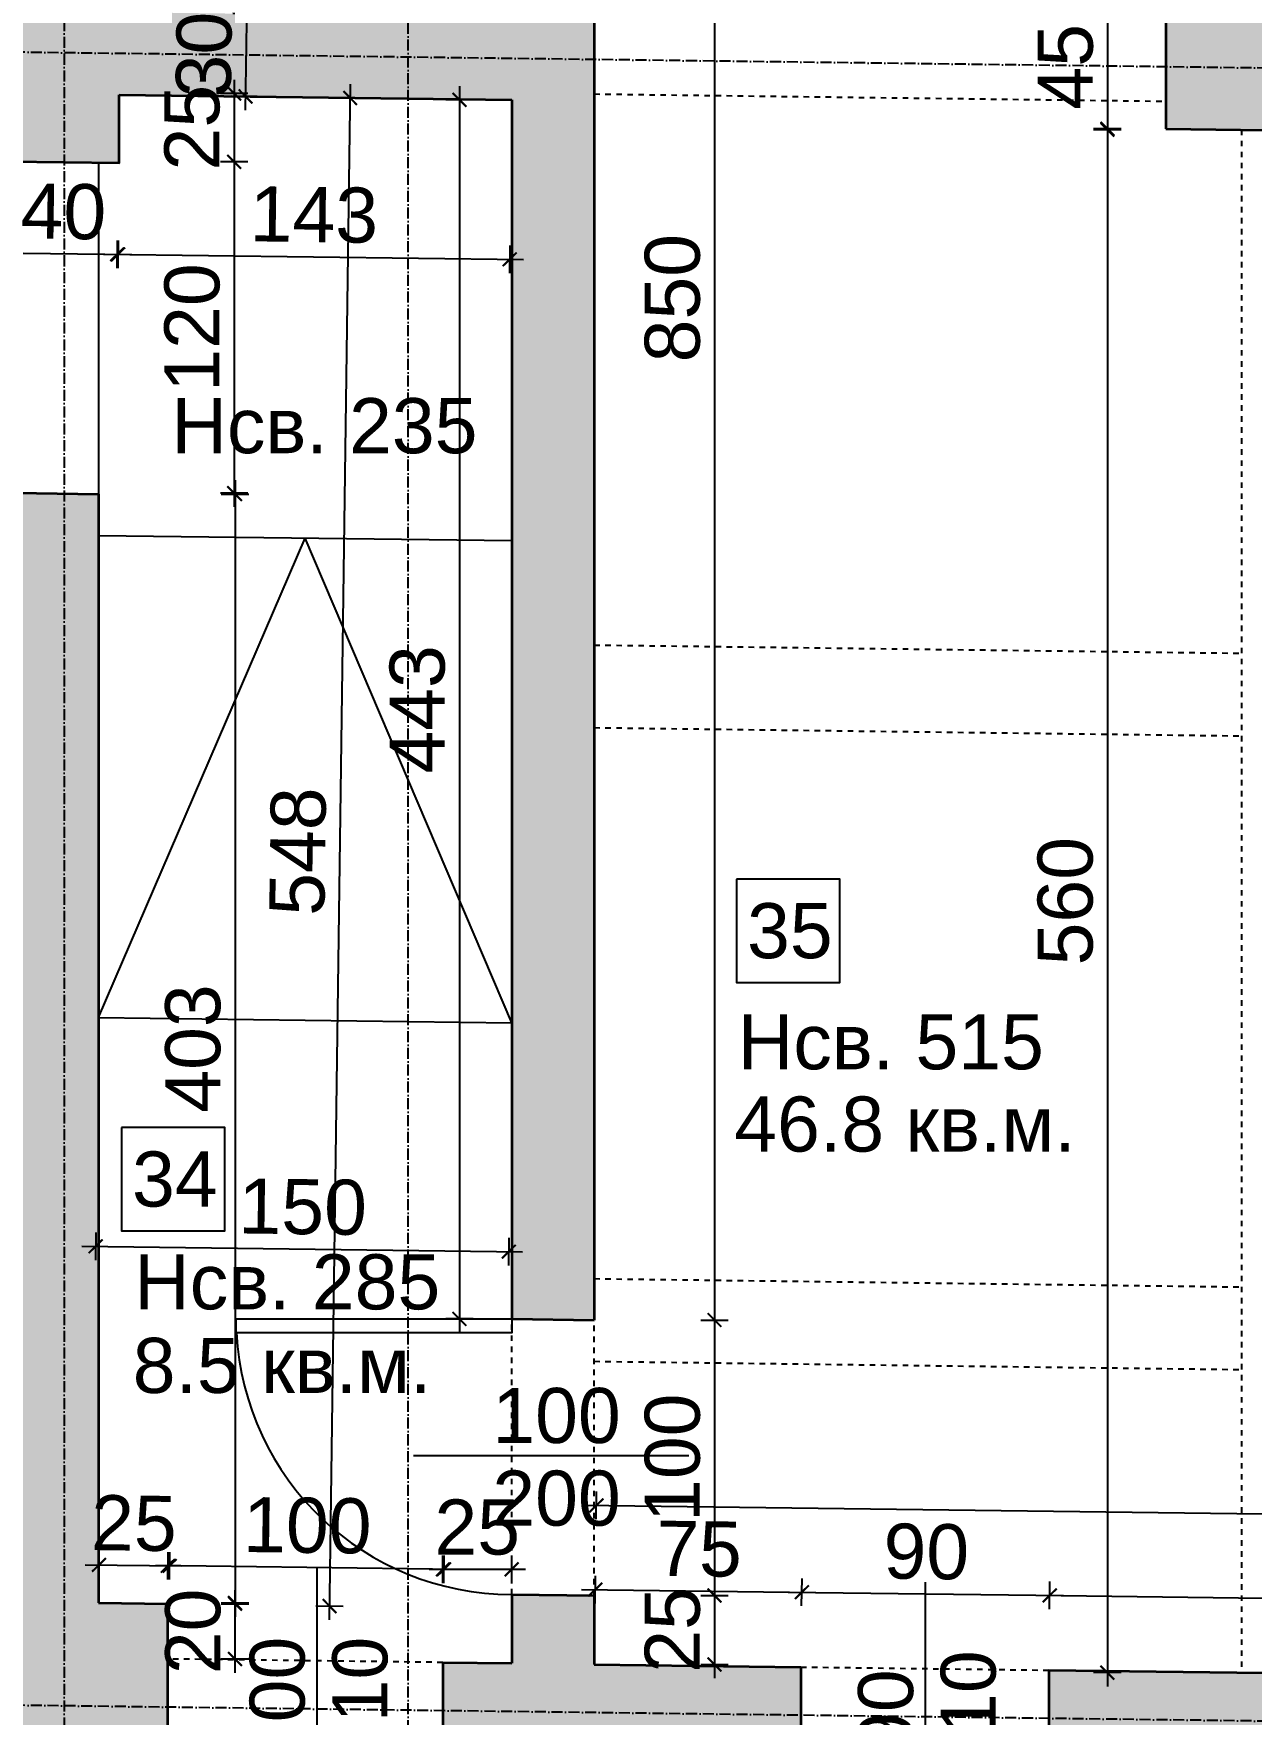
# Model space of a CAD drawing. Header units: inches. Extents: x -72385 to 39588, y -6525 to 66685.
# Drawn here: x -41136 to -40694, y 15764 to 16374 of the extents above; entities that cross this region are included whole.
import ezdxf

# ---------------------------------------------------------------- set-up
doc = ezdxf.new("R2010")
doc.units = ezdxf.units.IN
doc.header["$MEASUREMENT"] = 0
doc.linetypes.add('DashDot', pattern=[0.6, 0.4, -0.1, 0, -0.1])
doc.linetypes.add('Hidden', pattern=[0.4, 0.2, -0.2])
for name, color, linetype, lineweight in [('Врати', 251, 'Continuous', 25), ('Изгледни линии', 253, 'Continuous', 25), ('Линия на разрез', 252, 'DashDot', 25), ('Надписи Hсв', 252, 'Continuous', 25), ('Надписи врати', 252, 'Continuous', 25), ('Надписи коти вътрешни', 252, 'Continuous', 25), ('Надписи номера на пом.', 252, 'Continuous', 25), ('Надписи площ', 252, 'Continuous', 25), ('Оси', 252, 'DashDot', 25), ('Пунктир', 253, 'Hidden', 25), ('Разрезни линии', 7, 'Continuous', 35), ('Щрих стени', 254, 'Continuous', 25)]:
    doc.layers.add(name, color=color, linetype=linetype, lineweight=lineweight)
doc.styles.add('Arial Regular', font='arial.ttf')
doc.styles.get("Standard").update_dxf_attribs({"font": 'arial.ttf'})
doc.dimstyles.new('Annotative', dxfattribs={"dimscale": 0, "dimtxt": 20, "dimasz": 5, "dimexe": 5, "dimexo": 5, "dimgap": 5, "dimtad": 1, "dimdec": 0, "dimzin": 0, "dimdsep": 46, "dimtxsty": 'Standard', "dimblk": 'ARCHTICK', "dimcen": 5, "dimdle": 5, "dimadec": 0, "dimazin": 0, "dimtfac": 1, "dimtdec": 0, "dimtofl": 0, "dimtmove": 0, "dimatfit": 3, "dimldrblk": 'ARCHTICK', "dimfxl": 5, "dimfxlon": 1, "dimtolj": 1, "dimtzin": 0, "dimarcsym": 1})

# ---------------------------------------------------------------- blocks, each defined once
blk = doc.blocks.new('_ArchTick')
at = {"color": 0, "linetype": 'ByBlock', "const_width": 0.15}
blk.add_lwpolyline([(-0.5, -0.5), (0.5, 0.5)], dxfattribs=at)
blk = doc.blocks.new('*D1194')
at = {"layer": 'Defpoints', "color": 0, "ltscale": 50, "transparency": 16777216}
for p in [(-41144.84, 16327.96), (-41104.84, 16327.45), (-41105.26, 16294.28)]:
    blk.add_point(p, dxfattribs=at)
at = {"layer": 'Надписи коти вътрешни', "color": 0, "lineweight": -2, "ltscale": 50, "transparency": 16777216}
for p, q in [((-41145.2, 16299.78), (-41145.32, 16289.79)), ((-41105.2, 16299.28), (-41105.32, 16289.28)), ((-41150.26, 16294.85), (-41100.26, 16294.21))]:
    blk.add_line(p, q, dxfattribs=at)
at = {"layer": 'Надписи коти вътрешни', "color": 0, "lineweight": -2, "ltscale": 50, "transparency": 16777216, "xscale": 5, "yscale": 5, "zscale": 5}
for p, rotation in [((-41145.26, 16294.78), 179.2706286525463), ((-41105.26, 16294.28), 359.2706286525462)]:
    blk.add_blockref('_ArchTick', p, dxfattribs=dict(at, rotation=rotation))
at = {"layer": 'Надписи коти вътрешни', "color": 0, "ltscale": 50, "transparency": 16777216, "insert": (-41125.07, 16309.74), "char_height": 20, "attachment_point": 5, "rotation": 359.27063}
blk.add_mtext('\\A1;40', dxfattribs=at)
blk = doc.blocks.new('*D1195')
at = {"layer": 'Defpoints', "color": 0, "ltscale": 50, "transparency": 16777216}
for p in [(-41104.84, 16352.2), (-40962.34, 16350.38), (-40963.07, 16292.47)]:
    blk.add_point(p, dxfattribs=at)
at = {"layer": 'Надписи коти вътрешни', "color": 0, "lineweight": -2, "ltscale": 50, "transparency": 16777216}
for p, q in [((-41105.51, 16299.28), (-41105.64, 16289.28)), ((-40963.01, 16297.46), (-40963.14, 16287.47)), ((-41110.57, 16294.34), (-40958.08, 16292.4))]:
    blk.add_line(p, q, dxfattribs=at)
at = {"layer": 'Надписи коти вътрешни', "color": 0, "lineweight": -2, "ltscale": 50, "transparency": 16777216, "xscale": 5, "yscale": 5, "zscale": 5}
for p, rotation in [((-41105.57, 16294.28), 179.2706286525477), ((-40963.07, 16292.47), 359.2706286525477)]:
    blk.add_blockref('_ArchTick', p, dxfattribs=dict(at, rotation=rotation))
at = {"layer": 'Надписи коти вътрешни', "color": 0, "ltscale": 50, "transparency": 16777216, "insert": (-41034.13, 16308.59), "char_height": 20, "attachment_point": 5, "rotation": 359.27063}
blk.add_mtext('\\A1;143', dxfattribs=at)
blk = doc.blocks.new('*D8237')
at = {"layer": 'Defpoints', "color": 0, "ltscale": 50, "transparency": 16777216}
for p in [(-40932.34, 16757.53), (-40932.34, 15907.46), (-40888.7, 15907.46)]:
    blk.add_point(p, dxfattribs=at)
at = {"layer": 'Надписи коти вътрешни', "color": 0, "lineweight": -2, "ltscale": 50, "transparency": 16777216}
for p, q in [((-40888.7, 16762.53), (-40888.7, 15902.46)), ((-40893.7, 16757.53), (-40883.7, 16757.53)), ((-40893.7, 15907.46), (-40883.7, 15907.46))]:
    blk.add_line(p, q, dxfattribs=at)
at = {"layer": 'Надписи коти вътрешни', "color": 0, "lineweight": -2, "ltscale": 50, "transparency": 16777216, "xscale": 5, "yscale": 5, "zscale": 5}
for p, rotation in [((-40888.7, 16757.53), 90), ((-40888.7, 15907.46), 270)]:
    blk.add_blockref('_ArchTick', p, dxfattribs=dict(at, rotation=rotation))
at = {"layer": 'Надписи коти вътрешни', "color": 0, "ltscale": 50, "transparency": 16777216, "insert": (-40903.91, 16278.38), "char_height": 20, "attachment_point": 5, "rotation": 90}
blk.add_mtext('\\A1;850', dxfattribs=at)
blk = doc.blocks.new('*D4503')
at = {"layer": 'Defpoints', "color": 0, "ltscale": 50, "transparency": 16777216}
for p in [(-40932.34, 15907.46), (-40932.34, 15807.46), (-40888.7, 15807.46)]:
    blk.add_point(p, dxfattribs=at)
at = {"layer": 'Надписи коти вътрешни', "color": 0, "lineweight": -2, "ltscale": 50, "transparency": 16777216}
for p, q in [((-40888.7, 15912.46), (-40888.7, 15802.46)), ((-40893.7, 15907.46), (-40883.7, 15907.46)), ((-40893.7, 15807.46), (-40883.7, 15807.46))]:
    blk.add_line(p, q, dxfattribs=at)
at = {"layer": 'Надписи коти вътрешни', "color": 0, "lineweight": -2, "ltscale": 50, "transparency": 16777216, "xscale": 5, "yscale": 5, "zscale": 5}
for p, rotation in [((-40888.7, 15907.46), 90), ((-40888.7, 15807.46), 270)]:
    blk.add_blockref('_ArchTick', p, dxfattribs=dict(at, rotation=rotation))
at = {"layer": 'Надписи коти вътрешни', "color": 0, "ltscale": 50, "transparency": 16777216, "insert": (-40903.91, 15857.46), "char_height": 20, "attachment_point": 5, "rotation": 90}
blk.add_mtext('\\A1;100', dxfattribs=at)
blk = doc.blocks.new('*D1236')
at = {"layer": 'Defpoints', "color": 0, "ltscale": 50, "transparency": 16777216}
for p in [(-40932.34, 15807.46), (-40932.34, 15782.45), (-40888.7, 15782.45)]:
    blk.add_point(p, dxfattribs=at)
at = {"layer": 'Надписи коти вътрешни', "color": 0, "lineweight": -2, "ltscale": 50, "transparency": 16777216}
for p, q in [((-40888.7, 15812.46), (-40888.7, 15777.45)), ((-40893.7, 15807.46), (-40883.7, 15807.46)), ((-40893.7, 15782.45), (-40883.7, 15782.45))]:
    blk.add_line(p, q, dxfattribs=at)
at = {"layer": 'Надписи коти вътрешни', "color": 0, "lineweight": -2, "ltscale": 50, "transparency": 16777216, "xscale": 5, "yscale": 5, "zscale": 5}
for p, rotation in [((-40888.7, 15807.46), 90), ((-40888.7, 15782.45), 270)]:
    blk.add_blockref('_ArchTick', p, dxfattribs=dict(at, rotation=rotation))
at = {"layer": 'Надписи коти вътрешни', "color": 0, "ltscale": 50, "transparency": 16777216, "insert": (-40903.91, 15794.96), "char_height": 20, "attachment_point": 5, "rotation": 90}
blk.add_mtext('\\A1;25', dxfattribs=at)
blk = doc.blocks.new('*D1237')
at = {"layer": 'Defpoints', "color": 0, "ltscale": 50, "transparency": 16777216}
for p in [(-40856.99, 15808.66), (-40932.34, 15782.45), (-40857.34, 15781.5)]:
    blk.add_point(p, dxfattribs=at)
at = {"layer": 'Надписи коти вътрешни', "color": 0, "lineweight": -2, "ltscale": 50, "transparency": 16777216}
for p, q in [((-40932.06, 15804.61), (-40931.93, 15814.61)), ((-40936.99, 15809.68), (-40851.99, 15808.6)), ((-40857.06, 15803.66), (-40856.93, 15813.66))]:
    blk.add_line(p, q, dxfattribs=at)
at = {"layer": 'Надписи коти вътрешни', "color": 0, "lineweight": -2, "ltscale": 50, "transparency": 16777216, "xscale": 5, "yscale": 5, "zscale": 5}
for p, rotation in [((-40931.99, 15809.61), 179.2706286525491), ((-40856.99, 15808.66), 359.2706286525491)]:
    blk.add_blockref('_ArchTick', p, dxfattribs=dict(at, rotation=rotation))
at = {"layer": 'Надписи коти вътрешни', "color": 0, "ltscale": 50, "transparency": 16777216, "insert": (-40894.3, 15824.31), "char_height": 20, "attachment_point": 5, "rotation": 359.27063}
blk.add_mtext('\\A1;75', dxfattribs=at)
blk = doc.blocks.new('*D1238')
at = {"layer": 'Defpoints', "color": 0, "ltscale": 50, "transparency": 16777216}
for p in [(-40766.99, 15807.51), (-40857.34, 15781.5), (-40767.34, 15780.35)]:
    blk.add_point(p, dxfattribs=at)
at = {"layer": 'Надписи коти вътрешни', "color": 0, "lineweight": -2, "ltscale": 50, "transparency": 16777216}
for p, q in [((-40861.99, 15808.72), (-40761.99, 15807.45)), ((-40857.06, 15803.66), (-40856.93, 15813.66)), ((-40767.06, 15802.51), (-40766.93, 15812.51))]:
    blk.add_line(p, q, dxfattribs=at)
at = {"layer": 'Надписи коти вътрешни', "color": 0, "lineweight": -2, "ltscale": 50, "transparency": 16777216, "xscale": 5, "yscale": 5, "zscale": 5}
for p, rotation in [((-40856.99, 15808.66), 179.2706286525463), ((-40766.99, 15807.51), 359.2706286525462)]:
    blk.add_blockref('_ArchTick', p, dxfattribs=dict(at, rotation=rotation))
at = {"layer": 'Надписи коти вътрешни', "color": 0, "ltscale": 50, "transparency": 16777216, "insert": (-40811.8, 15823.3), "char_height": 20, "attachment_point": 5, "rotation": 359.27063}
blk.add_mtext('\\A1;90', dxfattribs=at)
blk = doc.blocks.new('*D1239')
at = {"layer": 'Defpoints', "color": 0, "ltscale": 50, "transparency": 16777216}
for p in [(-40451.99, 15803.5), (-40767.34, 15780.35), (-40452.34, 15776.34)]:
    blk.add_point(p, dxfattribs=at)
at = {"layer": 'Надписи коти вътрешни', "color": 0, "lineweight": -2, "ltscale": 50, "transparency": 16777216}
for p, q in [((-40767.06, 15802.51), (-40766.93, 15812.51)), ((-40452.06, 15798.5), (-40451.93, 15808.5)), ((-40771.99, 15807.58), (-40446.99, 15803.44))]:
    blk.add_line(p, q, dxfattribs=at)
at = {"layer": 'Надписи коти вътрешни', "color": 0, "lineweight": -2, "ltscale": 50, "transparency": 16777216, "xscale": 5, "yscale": 5, "zscale": 5}
for p, rotation in [((-40766.99, 15807.51), 179.2706286525475), ((-40451.99, 15803.5), 359.2706286525476)]:
    blk.add_blockref('_ArchTick', p, dxfattribs=dict(at, rotation=rotation))
at = {"layer": 'Надписи коти вътрешни', "color": 0, "ltscale": 50, "transparency": 16777216, "insert": (-40609.3, 15820.73), "char_height": 20, "attachment_point": 5, "rotation": 359.27063}
blk.add_mtext('\\A1;315', dxfattribs=at)
blk = doc.blocks.new('*D8239')
at = {"layer": 'Defpoints', "color": 0, "ltscale": 50, "transparency": 16777216}
for p in [(-40451.6, 15834.04), (-40932.34, 15782.45), (-40452.34, 15776.34)]:
    blk.add_point(p, dxfattribs=at)
at = {"layer": 'Надписи коти вътрешни', "color": 0, "lineweight": -2, "ltscale": 50, "transparency": 16777216}
for p, q in [((-40931.67, 15835.15), (-40931.54, 15845.15)), ((-40936.6, 15840.21), (-40446.6, 15833.97)), ((-40451.67, 15829.04), (-40451.54, 15839.04))]:
    blk.add_line(p, q, dxfattribs=at)
at = {"layer": 'Надписи коти вътрешни', "color": 0, "lineweight": -2, "ltscale": 50, "transparency": 16777216, "xscale": 5, "yscale": 5, "zscale": 5}
for p, rotation in [((-40931.6, 15840.15), 179.2706286525475), ((-40451.6, 15834.04), 359.2706286525475)]:
    blk.add_blockref('_ArchTick', p, dxfattribs=dict(at, rotation=rotation))
at = {"layer": 'Надписи коти вътрешни', "color": 0, "ltscale": 50, "transparency": 16777216, "insert": (-40609.66, 15851.26), "char_height": 20, "attachment_point": 5, "rotation": 359.27063}
blk.add_mtext('\\A1;480', dxfattribs=at)
blk = doc.blocks.new('*D1241')
at = {"layer": 'Defpoints', "color": 0, "ltscale": 50, "transparency": 16777216}
for p in [(-40724.84, 16384.86), (-40746.06, 16339.86), (-40724.84, 16339.86)]:
    blk.add_point(p, dxfattribs=at)
at = {"layer": 'Надписи коти вътрешни', "color": 0, "lineweight": -2, "ltscale": 50, "transparency": 16777216}
for p, q in [((-40746.06, 16389.86), (-40746.06, 16334.86)), ((-40741.06, 16384.86), (-40751.06, 16384.86)), ((-40741.06, 16339.86), (-40751.06, 16339.86))]:
    blk.add_line(p, q, dxfattribs=at)
at = {"layer": 'Надписи коти вътрешни', "color": 0, "lineweight": -2, "ltscale": 50, "transparency": 16777216, "xscale": 5, "yscale": 5, "zscale": 5}
for p, rotation in [((-40746.06, 16384.86), 90), ((-40746.06, 16339.86), 270)]:
    blk.add_blockref('_ArchTick', p, dxfattribs=dict(at, rotation=rotation))
at = {"layer": 'Надписи коти вътрешни', "color": 0, "ltscale": 50, "transparency": 16777216, "insert": (-40761.23, 16362.36), "char_height": 20, "attachment_point": 5, "rotation": 90}
blk.add_mtext('\\A1;45', dxfattribs=at)
blk = doc.blocks.new('*D1242')
at = {"layer": 'Defpoints', "color": 0, "ltscale": 50, "transparency": 16777216}
for p in [(-40697.34, 16339.51), (-40746.06, 15779.46), (-40697.34, 15779.46)]:
    blk.add_point(p, dxfattribs=at)
at = {"layer": 'Надписи коти вътрешни', "color": 0, "lineweight": -2, "ltscale": 50, "transparency": 16777216}
for p, q in [((-40741.06, 16339.51), (-40751.06, 16339.51)), ((-40746.06, 16344.51), (-40746.06, 15774.46)), ((-40741.06, 15779.46), (-40751.06, 15779.46))]:
    blk.add_line(p, q, dxfattribs=at)
at = {"layer": 'Надписи коти вътрешни', "color": 0, "lineweight": -2, "ltscale": 50, "transparency": 16777216, "xscale": 5, "yscale": 5, "zscale": 5}
for p, rotation in [((-40746.06, 16339.51), 90), ((-40746.06, 15779.46), 270)]:
    blk.add_blockref('_ArchTick', p, dxfattribs=dict(at, rotation=rotation))
at = {"layer": 'Надписи коти вътрешни', "color": 0, "ltscale": 50, "transparency": 16777216, "insert": (-40761.27, 16059.49), "char_height": 20, "attachment_point": 5, "rotation": 90}
blk.add_mtext('\\A1;560', dxfattribs=at)
blk = doc.blocks.new('*D1243')
at = {"layer": 'Defpoints', "color": 0, "ltscale": 50, "transparency": 16777216}
for p in [(-40962.34, 16350.38), (-40981.3, 15907.85), (-40962.34, 15907.85)]:
    blk.add_point(p, dxfattribs=at)
at = {"layer": 'Надписи коти вътрешни', "color": 0, "lineweight": -2, "ltscale": 50, "transparency": 16777216}
for p, q in [((-40981.3, 16355.38), (-40981.3, 15902.85)), ((-40976.3, 16350.38), (-40986.3, 16350.38)), ((-40976.3, 15907.85), (-40986.3, 15907.85))]:
    blk.add_line(p, q, dxfattribs=at)
at = {"layer": 'Надписи коти вътрешни', "color": 0, "lineweight": -2, "ltscale": 50, "transparency": 16777216, "xscale": 5, "yscale": 5, "zscale": 5}
for p, rotation in [((-40981.3, 16350.38), 90), ((-40981.3, 15907.85), 270)]:
    blk.add_blockref('_ArchTick', p, dxfattribs=dict(at, rotation=rotation))
at = {"layer": 'Надписи коти вътрешни', "color": 0, "ltscale": 50, "transparency": 16777216, "insert": (-40996.52, 16129.11), "char_height": 20, "attachment_point": 5, "rotation": 90}
blk.add_mtext('\\A1;443', dxfattribs=at)
blk = doc.blocks.new('*D4505')
at = {"layer": 'Defpoints', "color": 0, "ltscale": 50, "transparency": 16777216}
for p in [(-41087.34, 15804.43), (-41062.78, 15804.43), (-41087.34, 15784.42)]:
    blk.add_point(p, dxfattribs=at)
at = {"layer": 'Надписи коти вътрешни', "color": 0, "lineweight": -2, "ltscale": 50, "transparency": 16777216}
for p, q in [((-41062.78, 15779.42), (-41062.78, 15809.43)), ((-41067.78, 15804.43), (-41057.78, 15804.43)), ((-41067.78, 15784.42), (-41057.78, 15784.42))]:
    blk.add_line(p, q, dxfattribs=at)
at = {"layer": 'Надписи коти вътрешни', "color": 0, "lineweight": -2, "ltscale": 50, "transparency": 16777216, "xscale": 5, "yscale": 5, "zscale": 5}
for p, rotation in [((-41062.78, 15804.43), 90), ((-41062.78, 15784.42), 270)]:
    blk.add_blockref('_ArchTick', p, dxfattribs=dict(at, rotation=rotation))
at = {"layer": 'Надписи коти вътрешни', "color": 0, "ltscale": 50, "transparency": 16777216, "insert": (-41077.99, 15794.43), "char_height": 20, "attachment_point": 5, "rotation": 90}
blk.add_mtext('\\A1;20', dxfattribs=at)
blk = doc.blocks.new('*D1244')
at = {"layer": 'Defpoints', "color": 0, "ltscale": 50, "transparency": 16777216}
for p in [(-41112.34, 16207.28), (-41112.34, 15804.75), (-41062.78, 15804.75)]:
    blk.add_point(p, dxfattribs=at)
at = {"layer": 'Надписи коти вътрешни', "color": 0, "lineweight": -2, "ltscale": 50, "transparency": 16777216}
for p, q in [((-41062.78, 16212.28), (-41062.78, 15799.75)), ((-41067.78, 16207.28), (-41057.78, 16207.28)), ((-41067.78, 15804.75), (-41057.78, 15804.75))]:
    blk.add_line(p, q, dxfattribs=at)
at = {"layer": 'Надписи коти вътрешни', "color": 0, "lineweight": -2, "ltscale": 50, "transparency": 16777216, "xscale": 5, "yscale": 5, "zscale": 5}
for p, rotation in [((-41062.78, 16207.28), 90), ((-41062.78, 15804.75), 270)]:
    blk.add_blockref('_ArchTick', p, dxfattribs=dict(at, rotation=rotation))
at = {"layer": 'Надписи коти вътрешни', "color": 0, "ltscale": 50, "transparency": 16777216, "insert": (-41078, 16006.01), "char_height": 20, "attachment_point": 5, "rotation": 90}
blk.add_mtext('\\A1;403', dxfattribs=at)
blk = doc.blocks.new('*D1245')
at = {"layer": 'Defpoints', "color": 0, "ltscale": 50, "transparency": 16777216}
for p in [(-41026.29, 16352.64), (-41063.1, 16327.9), (-41026.29, 16327.9)]:
    blk.add_point(p, dxfattribs=at)
at = {"layer": 'Надписи коти вътрешни', "color": 0, "lineweight": -2, "ltscale": 50, "transparency": 16777216}
for p, q in [((-41063.1, 16357.64), (-41063.1, 16322.9)), ((-41058.1, 16352.64), (-41068.1, 16352.64)), ((-41058.1, 16327.9), (-41068.1, 16327.9))]:
    blk.add_line(p, q, dxfattribs=at)
at = {"layer": 'Надписи коти вътрешни', "color": 0, "lineweight": -2, "ltscale": 50, "transparency": 16777216, "xscale": 5, "yscale": 5, "zscale": 5}
for p, rotation in [((-41063.1, 16352.64), 90), ((-41063.1, 16327.9), 270)]:
    blk.add_blockref('_ArchTick', p, dxfattribs=dict(at, rotation=rotation))
at = {"layer": 'Надписи коти вътрешни', "color": 0, "ltscale": 50, "transparency": 16777216, "insert": (-41078.31, 16340.27), "char_height": 20, "attachment_point": 5, "rotation": 90}
blk.add_mtext('\\A1;25', dxfattribs=at)
blk = doc.blocks.new('*D1246')
at = {"layer": 'Defpoints', "color": 0, "ltscale": 50, "transparency": 16777216}
for p in [(-41023.79, 16327.86), (-41063.1, 16207.6), (-41023.79, 16207.6)]:
    blk.add_point(p, dxfattribs=at)
at = {"layer": 'Надписи коти вътрешни', "color": 0, "lineweight": -2, "ltscale": 50, "transparency": 16777216}
for p, q in [((-41063.1, 16332.86), (-41063.1, 16202.6)), ((-41058.1, 16327.86), (-41068.1, 16327.86)), ((-41058.1, 16207.6), (-41068.1, 16207.6))]:
    blk.add_line(p, q, dxfattribs=at)
at = {"layer": 'Надписи коти вътрешни', "color": 0, "lineweight": -2, "ltscale": 50, "transparency": 16777216, "xscale": 5, "yscale": 5, "zscale": 5}
for p, rotation in [((-41063.1, 16327.86), 90), ((-41063.1, 16207.6), 270)]:
    blk.add_blockref('_ArchTick', p, dxfattribs=dict(at, rotation=rotation))
at = {"layer": 'Надписи коти вътрешни', "color": 0, "ltscale": 50, "transparency": 16777216, "insert": (-41078.31, 16267.73), "char_height": 20, "attachment_point": 5, "rotation": 90}
blk.add_mtext('\\A1;120', dxfattribs=at)
blk = doc.blocks.new('*D4506')
at = {"layer": 'Defpoints', "color": 0, "ltscale": 50, "transparency": 16777216}
for p in [(-41104.84, 16352.2), (-41020.96, 16351.05), (-41112.34, 15804.75)]:
    blk.add_point(p, dxfattribs=at)
at = {"layer": 'Надписи коти вътрешни', "color": 0, "lineweight": -2, "ltscale": 50, "transparency": 16777216}
for p, q in [((-41028.53, 15798.6), (-41020.89, 16356.05)), ((-41025.96, 16351.12), (-41015.96, 16350.98)), ((-41033.46, 15803.67), (-41023.46, 15803.53))]:
    blk.add_line(p, q, dxfattribs=at)
at = {"layer": 'Надписи коти вътрешни', "color": 0, "lineweight": -2, "ltscale": 50, "transparency": 16777216, "xscale": 5, "yscale": 5, "zscale": 5}
for p, rotation in [((-41020.96, 16351.05), 89.21510212733013), ((-41028.46, 15803.6), 269.2151021273302)]:
    blk.add_blockref('_ArchTick', p, dxfattribs=dict(at, rotation=rotation))
at = {"layer": 'Надписи коти вътрешни', "color": 0, "ltscale": 50, "transparency": 16777216, "insert": (-41039.92, 16077.53), "char_height": 20, "attachment_point": 5, "rotation": 89.2151}
blk.add_mtext('\\A1;548', dxfattribs=at)
blk = doc.blocks.new('*D1247')
at = {"layer": 'Defpoints', "color": 0, "ltscale": 50, "transparency": 16777216}
for p in [(-41087.16, 15818.24), (-41112.34, 15804.75), (-41087.34, 15804.43)]:
    blk.add_point(p, dxfattribs=at)
at = {"layer": 'Надписи коти вътрешни', "color": 0, "lineweight": -2, "ltscale": 50, "transparency": 16777216}
for p, q in [((-41112.23, 15813.56), (-41112.1, 15823.56)), ((-41087.23, 15813.24), (-41087.1, 15823.24)), ((-41117.16, 15818.62), (-41082.16, 15818.18))]:
    blk.add_line(p, q, dxfattribs=at)
at = {"layer": 'Надписи коти вътрешни', "color": 0, "lineweight": -2, "ltscale": 50, "transparency": 16777216, "xscale": 5, "yscale": 5, "zscale": 5}
for p, rotation in [((-41112.16, 15818.56), 179.2706286525548), ((-41087.16, 15818.24), 359.2706286525548)]:
    blk.add_blockref('_ArchTick', p, dxfattribs=dict(at, rotation=rotation))
at = {"layer": 'Надписи коти вътрешни', "color": 0, "ltscale": 50, "transparency": 16777216, "insert": (-41099.47, 15833.61), "char_height": 20, "attachment_point": 5, "rotation": 359.27063}
blk.add_mtext('\\A1;25', dxfattribs=at)
blk = doc.blocks.new('*D3569')
at = {"layer": 'Defpoints', "color": 0, "ltscale": 50, "transparency": 16777216}
for p in [(-41086.53, 15818.23), (-41086.96, 15784.42), (-40987.34, 15783.15)]:
    blk.add_point(p, dxfattribs=at)
at = {"layer": 'Надписи коти вътрешни', "color": 0, "lineweight": -2, "ltscale": 50, "transparency": 16777216}
for p, q in [((-41086.59, 15813.23), (-41086.46, 15823.23)), ((-40986.97, 15811.96), (-40986.84, 15821.96)), ((-40981.91, 15816.9), (-41091.52, 15818.3))]:
    blk.add_line(p, q, dxfattribs=at)
at = {"layer": 'Надписи коти вътрешни', "color": 0, "lineweight": -2, "ltscale": 50, "transparency": 16777216, "xscale": 5, "yscale": 5, "zscale": 5}
for p, rotation in [((-41086.53, 15818.23), 179.2706286525504), ((-40986.91, 15816.96), 359.2706286525504)]:
    blk.add_blockref('_ArchTick', p, dxfattribs=dict(at, rotation=rotation))
at = {"layer": 'Надписи коти вътрешни', "color": 0, "ltscale": 50, "transparency": 16777216, "insert": (-41036.52, 15832.81), "char_height": 20, "attachment_point": 5, "rotation": 359.27063}
blk.add_mtext('\\A1;100', dxfattribs=at)
blk = doc.blocks.new('*D1248')
at = {"layer": 'Defpoints', "color": 0, "ltscale": 50, "transparency": 16777216}
for p in [(-40962.34, 15816.96), (-40987.34, 15783.15), (-40962.34, 15782.84)]:
    blk.add_point(p, dxfattribs=at)
at = {"layer": 'Надписи коти вътрешни', "color": 0, "lineweight": -2, "ltscale": 50, "transparency": 16777216}
for p, q in [((-40987.34, 15811.96), (-40987.34, 15821.96)), ((-40962.34, 15811.96), (-40962.34, 15821.96)), ((-40992.34, 15816.96), (-40957.34, 15816.96))]:
    blk.add_line(p, q, dxfattribs=at)
at = {"layer": 'Надписи коти вътрешни', "color": 0, "lineweight": -2, "ltscale": 50, "transparency": 16777216, "xscale": 5, "yscale": 5, "zscale": 5, "rotation": 180}
blk.add_blockref('_ArchTick', (-40987.34, 15816.96), dxfattribs=at)
at = {"layer": 'Надписи коти вътрешни', "color": 0, "lineweight": -2, "ltscale": 50, "transparency": 16777216, "xscale": 5, "yscale": 5, "zscale": 5}
blk.add_blockref('_ArchTick', (-40962.34, 15816.96), dxfattribs=at)
at = {"layer": 'Надписи коти вътрешни', "color": 0, "ltscale": 50, "transparency": 16777216, "insert": (-40974.84, 15832.17), "char_height": 20, "attachment_point": 5}
blk.add_mtext('\\A1;25', dxfattribs=at)
blk = doc.blocks.new('*D4507')
at = {"layer": 'Defpoints', "color": 0, "ltscale": 50, "transparency": 16777216}
for p in [(-41112.34, 16017.26), (-40962.34, 16015.35), (-40963.39, 15932.29)]:
    blk.add_point(p, dxfattribs=at)
at = {"layer": 'Надписи коти вътрешни', "color": 0, "lineweight": -2, "ltscale": 50, "transparency": 16777216}
for p, q in [((-41113.33, 15939.2), (-41113.46, 15929.2)), ((-40963.33, 15937.29), (-40963.46, 15927.29)), ((-41118.39, 15934.26), (-40958.4, 15932.23))]:
    blk.add_line(p, q, dxfattribs=at)
at = {"layer": 'Надписи коти вътрешни', "color": 0, "lineweight": -2, "ltscale": 50, "transparency": 16777216, "xscale": 5, "yscale": 5, "zscale": 5}
for p, rotation in [((-41113.39, 15934.2), 179.2706286525554), ((-40963.39, 15932.29), 359.2706286525554)]:
    blk.add_blockref('_ArchTick', p, dxfattribs=dict(at, rotation=rotation))
at = {"layer": 'Надписи коти вътрешни', "color": 0, "ltscale": 50, "transparency": 16777216, "insert": (-41038.2, 15948.46), "char_height": 20, "attachment_point": 5, "rotation": 359.27063}
blk.add_mtext('\\A1;150', dxfattribs=at)
blk = doc.blocks.new('*D7752')
at = {"layer": 'Defpoints', "color": 0, "ltscale": 10, "transparency": 16777216}
for p in [(-41049.41, 16381.49), (-41058.98, 16351.61), (-41049.79, 16351.5)]:
    blk.add_point(p, dxfattribs=at)
at = {"layer": 'Надписи коти вътрешни', "color": 0, "lineweight": -2, "ltscale": 10, "transparency": 16777216}
for p, q in [((-41054.41, 16381.56), (-41063.6, 16381.67)), ((-41058.54, 16386.61), (-41059.05, 16346.61)), ((-41054.79, 16351.56), (-41063.98, 16351.68))]:
    blk.add_line(p, q, dxfattribs=at)
at = {"layer": 'Надписи коти вътрешни', "color": 0, "lineweight": -2, "ltscale": 10, "transparency": 16777216, "xscale": 5, "yscale": 5, "zscale": 5}
for p, rotation in [((-41058.6, 16381.61), 89.27062865254923), ((-41058.98, 16351.61), 269.2706286525492)]:
    blk.add_blockref('_ArchTick', p, dxfattribs=dict(at, rotation=rotation))
at = {"layer": 'Надписи коти вътрешни', "color": 0, "ltscale": 10, "transparency": 16777216, "insert": (-41074.01, 16366.8), "char_height": 20, "attachment_point": 5, "rotation": 89.27063}
blk.add_mtext('\\A1;30', dxfattribs=at)

msp = doc.modelspace()

# ---------------------------------------------------------------- hatches: boundary and pattern name
at = {"layer": 'Щрих стени', "ltscale": 10}
h = msp.add_hatch(color=256, dxfattribs=at)
h.dxf.hatch_style = 1
h.paths.add_polyline_path([(-42607.34, 17003.88), (-42642.34, 17004.32), (-42642.34, 16969.32), (-42607.34, 16968.87)])
h.paths.add_polyline_path([(-42307.34, 17000.06), (-42342.34, 17000.5), (-42342.34, 16930.5), (-42307.34, 16930.05)])
h.paths.add_polyline_path([(-42007.34, 16996.24), (-42042.34, 16996.68), (-42042.34, 16961.68), (-42007.34, 16961.23)])
h.paths.add_polyline_path([(-41669.84, 16389.39), (-41704.84, 16389.84), (-41704.84, 16414.84), (-41724.84, 16415.09), (-41724.84, 16485.1), (-41739.84, 16485.29), (-41739.84, 16415.28), (-41744.84, 16415.35), (-41769.84, 16415.67), (-41769.84, 16390.66), (-42304.84, 16397.48), (-42304.84, 16422.48), (-42344.84, 16422.99), (-42344.84, 16397.98), (-42534.84, 16400.4), (-42534.84, 16370.4), (-42344.84, 16367.98), (-42344.84, 16342.98), (-42304.84, 16342.47), (-42304.84, 16367.47), (-41744.84, 16360.34), (-41744.84, 16335.34), (-41704.84, 16334.83), (-41704.84, 16359.83), (-41669.84, 16359.39)])
h.paths.add_polyline_path([(-41707.34, 16992.42), (-41742.34, 16992.86), (-41742.34, 16922.86), (-41739.84, 16922.83), (-41739.84, 16575.3), (-41724.84, 16575.11), (-41724.84, 16922.63), (-41707.34, 16922.41)])
h.paths.add_polyline_path([(-41407.34, 16988.6), (-41442.34, 16989.04), (-41442.34, 16954.04), (-41407.34, 16953.6)])
h.paths.add_polyline_path([(-41112.34, 16949.84), (-40882.34, 16946.91), (-40882.34, 16966.91), (-40907.34, 16967.23), (-40907.34, 16982.23), (-41142.34, 16985.22), (-41142.34, 16407.93), (-41144.84, 16407.96), (-41144.84, 16382.71), (-41579.84, 16388.25), (-41579.84, 16358.24), (-41144.84, 16352.71), (-41144.84, 16327.96), (-41104.84, 16327.45), (-41104.84, 16352.2), (-40962.34, 16350.38), (-40962.34, 15907.85), (-40932.34, 15907.46), (-40932.34, 16757.53), (-40917.34, 16757.34), (-40917.34, 16787.34), (-40962.34, 16787.92), (-40962.34, 16380.38), (-41104.84, 16382.2), (-41104.84, 16407.46), (-41112.34, 16407.55), (-41112.34, 16759.82), (-41102.34, 16759.7), (-41102.34, 16789.7), (-41112.34, 16789.83)])
h.paths.add_polyline_path([(-40222.34, 16973.51), (-40717.34, 16979.81), (-40717.34, 16964.81), (-40742.34, 16965.13), (-40742.34, 16945.13), (-40692.34, 16944.49), (-40692.34, 16939.49), (-40662.34, 16939.11), (-40662.34, 16944.11), (-40257.34, 16938.96), (-40257.34, 16638.93), (-40222.34, 16638.49)])
h.paths.add_polyline_path([(-40662.34, 16809.1), (-40692.34, 16809.48), (-40692.34, 16784.48), (-40817.34, 16786.07), (-40817.34, 16756.07), (-40452.34, 16751.42), (-40452.34, 15916.35), (-40422.34, 15915.97), (-40422.34, 16781.04), (-40662.34, 16784.1)])
h.paths.add_polyline_path([(-40634.84, 16383.72), (-40724.84, 16384.86), (-40724.84, 16339.86), (-40634.84, 16338.71)], flags=17)
h.paths.add_polyline_path([(-40857.34, 15781.5), (-40932.34, 15782.45), (-40932.34, 15807.46), (-40962.34, 15807.84), (-40962.34, 15782.84), (-40987.34, 15783.15), (-40987.34, 15753.15), (-40857.34, 15751.5)])
h.paths.add_polyline_path([(-40222.34, 16498.47), (-40257.34, 16498.92), (-40257.34, 15773.86), (-40422.34, 15775.96), (-40422.34, 15815.96), (-40452.34, 15816.35), (-40452.34, 15776.34), (-40767.34, 15780.35), (-40767.34, 15750.35), (-40207.34, 15743.22), (-40207.34, 15763.22), (-40222.34, 15763.41)])
h = msp.add_hatch(color=256, dxfattribs=at)
h.dxf.hatch_style = 1
h.paths.add_polyline_path([(-41112.34, 16207.28), (-41142.34, 16207.66), (-41142.34, 16192.66), (-42089.84, 16204.72), (-42089.84, 16174.72), (-41739.84, 16170.26), (-41739.84, 15815.24), (-41744.84, 15815.3), (-41744.84, 15770.3), (-41769.84, 15770.61), (-41769.84, 15735.61), (-41744.84, 15735.29), (-41739.84, 15735.23), (-41739.84, 15227.69), (-41742.34, 15227.72), (-41742.34, 15157.71), (-41707.34, 15157.27), (-41707.34, 15227.27), (-41709.84, 15227.31), (-41709.84, 15734.85), (-41704.84, 15734.78), (-41704.84, 15814.79), (-41709.84, 15814.85), (-41709.84, 16169.88), (-41142.34, 16162.66), (-41142.34, 16105.15), (-41197.34, 16105.85), (-41197.34, 16025.85), (-41142.34, 16025.15), (-41142.34, 15807.63), (-41144.84, 15807.66), (-41144.84, 15727.65), (-41142.34, 15727.62), (-41142.34, 15680.12), (-41112.34, 15679.74), (-41112.34, 15754.74), (-41087.34, 15754.42), (-41087.34, 15804.43), (-41112.34, 15804.75)])
h.paths.add_polyline_path([(-42304.84, 15822.43), (-42309.84, 15822.49), (-42309.84, 16177.52), (-42179.84, 16175.87), (-42179.84, 16205.87), (-42339.84, 16207.91), (-42339.84, 16177.9), (-43379.84, 16191.14), (-43379.84, 16161.14), (-42339.84, 16147.9), (-42339.84, 15822.87), (-42344.84, 15822.94), (-42344.84, 15742.93), (-42339.84, 15742.87), (-42339.84, 15235.33), (-42342.34, 15235.36), (-42342.34, 15165.35), (-42307.34, 15164.91), (-42307.34, 15234.91), (-42309.84, 15234.94), (-42309.84, 15742.49), (-42304.84, 15742.42)])
h.paths.add_polyline_path([(-42904.84, 15830.07), (-42944.84, 15830.58), (-42944.84, 15785.57), (-42969.84, 15785.89), (-42969.84, 15750.89), (-42944.84, 15750.57), (-42944.84, 15750.57), (-42904.84, 15750.06)], flags=17)
h.paths.add_polyline_path([(-43207.34, 15211.37), (-43242.34, 15211.81), (-43242.34, 15176.81), (-43207.34, 15176.36)], flags=17)
h.paths.add_polyline_path([(-42907.34, 15242.55), (-42942.34, 15243), (-42942.34, 15172.99), (-42907.34, 15172.55)], flags=17)
h.paths.add_polyline_path([(-42607.34, 15203.73), (-42642.34, 15204.17), (-42642.34, 15169.17), (-42607.34, 15168.73)], flags=17)
h.paths.add_polyline_path([(-42007.34, 15196.09), (-42042.34, 15196.54), (-42042.34, 15161.53), (-42007.34, 15161.09)], flags=17)
h.paths.add_polyline_path([(-41407.34, 15188.45), (-41442.34, 15188.9), (-41442.34, 15153.9), (-41407.34, 15153.45)])

# ---------------------------------------------------------------- linework, layer by layer
at = {"layer": 'Врати', "ltscale": 50}
msp.add_lwpolyline([(-40962.34, 15907.85), (-40962.34, 15902.85), (-41062.34, 15902.85), (-41062.34, 15907.85)], close=True, dxfattribs=at)
msp.add_arc((-40962.34, 15907.85), 100, 182.86598, 270, dxfattribs=at)
at = {"layer": 'Изгледни линии', "ltscale": 50}
for p, q in [((-41112.34, 16327.54), (-41112.34, 16207.28)), ((-41112.34, 16192.28), (-40962.34, 16190.37)), ((-41112.34, 16017.26), (-41037.34, 16191.32)), ((-40962.34, 16015.35), (-41037.34, 16191.32)), ((-41112.34, 16017.26), (-40962.34, 16015.35))]:
    msp.add_line(p, q, dxfattribs=at)
at = {"layer": 'Линия на разрез', "ltscale": 10}
msp.add_line((-40999.92, 15148.26), (-40999.92, 17115.76), dxfattribs=at)
at = {"layer": 'Надписи врати', "ltscale": 50}
for p, q in [((-40998.02, 15858.29), (-40898.02, 15858.29)), ((-41032.96, 15717.21), (-41032.96, 15817.21)), ((-40812.08, 15712.3), (-40812.08, 15812.3))]:
    msp.add_line(p, q, dxfattribs=at)
at = {"layer": 'Надписи номера на пом.', "ltscale": 50}
for points in [[(-40880.74, 16067.46), (-40880.74, 16029.96), (-40843.24, 16029.96), (-40843.24, 16067.46)], [(-41104.03, 15977.32), (-41104.03, 15939.82), (-41066.53, 15939.82), (-41066.53, 15977.32)]]:
    msp.add_lwpolyline(points, close=True, dxfattribs=at)
at = {"layer": 'Оси', "ltscale": 10}
for p, q in [((-41124.84, 17367.53), (-41124.84, 14767.32)), ((-39839.84, 16351.09), (-52699.84, 16514.81))]:
    msp.add_line(p, q, dxfattribs=at)
msp.add_lwpolyline([(-39839.84, 15751.04), (-51384.84, 15898.02), (-51384.84, 16028.03), (-52699.84, 16044.77)], dxfattribs=at)
at = {"layer": 'Пунктир', "ltscale": 10}
for p, q in [((-40932.34, 16352.5), (-40724.84, 16349.86)), ((-40697.34, 16339.51), (-40697.34, 15779.46)), ((-40932.34, 16152.48), (-40697.34, 16149.49)), ((-40932.34, 16122.48), (-40697.34, 16119.49)), ((-40932.34, 15922.47), (-40697.34, 15919.47)), ((-40962.34, 15807.84), (-40962.34, 15907.85)), ((-40932.34, 15807.46), (-40932.34, 15907.45)), ((-40932.34, 15892.46), (-40697.34, 15889.47)), ((-40987.34, 15783.15), (-41086.96, 15784.42)), ((-40857.34, 15781.5), (-40767.34, 15780.35))]:
    msp.add_line(p, q, dxfattribs=at)
at = {"layer": 'Разрезни линии', "ltscale": 50}
for p, q in [((-40932.34, 16757.53), (-40932.34, 15907.46)), ((-40724.84, 16384.86), (-40724.84, 16339.86)), ((-41104.84, 16352.2), (-40962.34, 16350.38)), ((-40962.34, 16350.38), (-40962.34, 15907.85)), ((-40724.84, 16339.86), (-40634.84, 16338.71)), ((-41142.34, 16207.66), (-41112.34, 16207.28)), ((-41112.34, 16207.28), (-41112.34, 15804.75)), ((-40962.34, 15907.85), (-40932.34, 15907.46)), ((-41112.34, 15804.75), (-41087.34, 15804.43)), ((-41087.34, 15804.43), (-41087.34, 15754.42)), ((-40962.34, 15807.84), (-40932.34, 15807.46)), ((-40962.34, 15807.84), (-40962.34, 15782.84)), ((-40932.34, 15807.46), (-40932.34, 15782.45)), ((-40987.34, 15783.15), (-40962.34, 15782.84)), ((-40987.34, 15783.15), (-40987.34, 15753.15)), ((-40932.34, 15782.45), (-40857.34, 15781.5)), ((-40857.34, 15781.5), (-40857.34, 15751.5)), ((-40767.34, 15780.35), (-40767.34, 15750.35)), ((-40767.34, 15780.35), (-40452.34, 15776.34))]:
    msp.add_line(p, q, dxfattribs=at)
msp.add_lwpolyline([(-41144.84, 16352.71), (-41144.84, 16327.96), (-41104.84, 16327.45), (-41104.84, 16352.2)], dxfattribs=at)

# ---------------------------------------------------------------- texts
at = {"layer": 'Надписи Hсв', "ltscale": 100, "char_height": 20, "width": 180.4891, "attachment_point": 1, "style": 'Arial Regular'}
for s, insert in [('\\pxt8;Hсв. 235', (-41085.88, 16242.09)), ('\\pxt8;Hсв. 515', (-40880.25, 16018.45)), ('\\pxt8;Hсв. 285', (-41099.39, 15931.31))]:
    msp.add_mtext(s, dxfattribs=dict(at, insert=insert))
at = {"layer": 'Надписи врати', "ltscale": 100, "char_height": 20, "width": 180.4891, "attachment_point": 1, "style": 'Arial Regular'}
for s, insert in [('100', (-40969.36, 15882.8)), ('200', (-40969.36, 15852.8))]:
    msp.add_mtext(s, dxfattribs=dict(at, insert=insert))
at = {"layer": 'Надписи врати', "ltscale": 100, "char_height": 20, "width": 180.4891, "attachment_point": 1, "rotation": 90, "style": 'Arial Regular'}
for s, insert in [('100', (-41057.48, 15745.88)), ('210', (-41027.48, 15745.88)), ('210', (-40806.6, 15740.96)), ('90', (-40836.6, 15749.58))]:
    msp.add_mtext(s, dxfattribs=dict(at, insert=insert))
at = {"layer": 'Надписи номера на пом.', "ltscale": 100, "char_height": 20, "width": 180.4891, "attachment_point": 1, "style": 'Arial Regular'}
for s, insert in [('\\pxqc;35', (-40951.59, 16058.78)), ('\\pxqc;34', (-41174.88, 15968.63))]:
    msp.add_mtext(s, dxfattribs=dict(at, insert=insert))
at = {"layer": 'Надписи площ', "ltscale": 100, "char_height": 20, "width": 180.4891, "attachment_point": 1, "style": 'Arial Regular'}
for s, insert in [('46.8 кв.м.', (-40881.52, 15988.59)), ('8.5 кв.м.', (-41099.92, 15900.98))]:
    msp.add_mtext(s, dxfattribs=dict(at, insert=insert))

# ---------------------------------------------------------------- dimensions: what is measured, and where the dimension line sits
at = {"layer": 'Надписи коти вътрешни', "ltscale": 50}
for base, p1, p2, angle, picture, middle, dimtype in [((-40888.7, 15907.46), (-40932.34, 16757.53), (-40932.34, 15907.46), 90, '*D8237', (-40888.7, 16278.38), 128), ((-41063.1, 16327.9), (-41026.29, 16352.64), (-41026.29, 16327.9), 90, '*D1245', (-41063.1, 16340.27), 128), ((-40451.6, 15834.04), (-40932.34, 15782.45), (-40452.34, 15776.34), 359.27063, '*D8239', (-40609.85, 15836.05), 129), ((-41087.16, 15818.24), (-41112.34, 15804.75), (-41087.34, 15804.43), 359.27063, '*D1247', (-41099.66, 15818.4), 129), ((-41062.78, 15804.43), (-41087.34, 15784.42), (-41087.34, 15804.43), 90, '*D4505', (-41062.78, 15794.43), 128), ((-40888.7, 15782.45), (-40932.34, 15807.46), (-40932.34, 15782.45), 90, '*D1236', (-40888.7, 15794.96), 128)]:
    dim = msp.add_linear_dim(base=base, p1=p1, p2=p2, angle=angle, dimstyle='Annotative', override={"dimscale": 0, "dimtix": 0, "dimtofl": 0, "dimtmove": 0, "dimatfit": 3}, dxfattribs=at)
    dim.commit()
    dim.dimension.update_dxf_attribs({"geometry": picture, "text_midpoint": middle, "dimtype": dimtype})
for base, p1, p2, picture, middle in [((-40746.06, 16339.86), (-40724.84, 16384.86), (-40724.84, 16339.86), '*D1241', (-40761.23, 16362.36)), ((-40981.3, 15907.85), (-40962.34, 16350.38), (-40962.34, 15907.85), '*D1243', (-40996.52, 16129.11)), ((-40746.06, 15779.46), (-40697.34, 16339.51), (-40697.34, 15779.46), '*D1242', (-40761.27, 16059.49)), ((-41063.1, 16207.6), (-41023.79, 16327.86), (-41023.79, 16207.6), '*D1246', (-41078.31, 16267.73)), ((-41062.78, 15804.75), (-41112.34, 16207.28), (-41112.34, 15804.75), '*D1244', (-41078, 16006.01)), ((-40888.7, 15807.46), (-40932.34, 15907.46), (-40932.34, 15807.46), '*D4503', (-40903.91, 15857.46))]:
    dim = msp.add_linear_dim(base=base, p1=p1, p2=p2, angle=90, dimstyle='Annotative', override={"dimscale": 0, "dimtix": 0, "dimtofl": 0, "dimtmove": 0, "dimatfit": 3}, dxfattribs=at)
    dim.commit()
    dim.dimension.update_dxf_attribs({"geometry": picture, "text_midpoint": middle})
at = {"layer": 'Надписи коти вътрешни', "ltscale": 10}
dim = msp.add_linear_dim(base=(-41058.98, 16351.61), p1=(-41049.41, 16381.49), p2=(-41049.79, 16351.5), angle=269.27063, dimstyle='Annotative', override={"dimscale": 0, "dimtix": 0, "dimtofl": 0, "dimtmove": 0, "dimatfit": 3}, dxfattribs=at)
dim.commit()
dim.dimension.update_dxf_attribs({"geometry": '*D7752', "text_midpoint": (-41058.79, 16366.61), "dimtype": 129})
at = {"layer": 'Надписи коти вътрешни', "ltscale": 50}
for p1, p2, distance, picture, middle in [((-41112.34, 15804.75), (-41104.84, 16352.2), -83.88, '*D4506', (-41039.92, 16077.53)), ((-41104.84, 16352.2), (-40962.34, 16350.38), -57.92, '*D1195', (-41034.13, 16308.59)), ((-41144.84, 16327.96), (-41104.84, 16327.45), -33.18, '*D1194', (-41125.07, 16309.74)), ((-41112.34, 16017.26), (-40962.34, 16015.35), -83.07, '*D4507', (-41038.2, 15948.46)), ((-40987.34, 15783.15), (-41086.96, 15784.42), -33.81, '*D3569', (-41036.52, 15832.81)), ((-40932.34, 15782.45), (-40857.34, 15781.5), 27.16, '*D1237', (-40894.3, 15824.31)), ((-40857.34, 15781.5), (-40767.34, 15780.35), 27.16, '*D1238', (-40811.8, 15823.3)), ((-40767.34, 15780.35), (-40452.34, 15776.34), 27.16, '*D1239', (-40609.3, 15820.73))]:
    dim = msp.add_aligned_dim(p1=p1, p2=p2, distance=distance, dimstyle='Annotative', override={"dimscale": 0, "dimtix": 0, "dimtofl": 0, "dimtmove": 0, "dimatfit": 3}, dxfattribs=at)
    dim.commit()
    dim.dimension.update_dxf_attribs({"geometry": picture, "text_midpoint": middle})
dim = msp.add_linear_dim(base=(-40962.34, 15816.96), p1=(-40987.34, 15783.15), p2=(-40962.34, 15782.84), dimstyle='Annotative', override={"dimscale": 0, "dimtix": 0, "dimtofl": 0, "dimtmove": 0, "dimatfit": 3}, dxfattribs=at)
dim.commit()
dim.dimension.update_dxf_attribs({"geometry": '*D1248', "text_midpoint": (-40974.84, 15816.96), "dimtype": 128})

doc.saveas('drawing.dxf')
